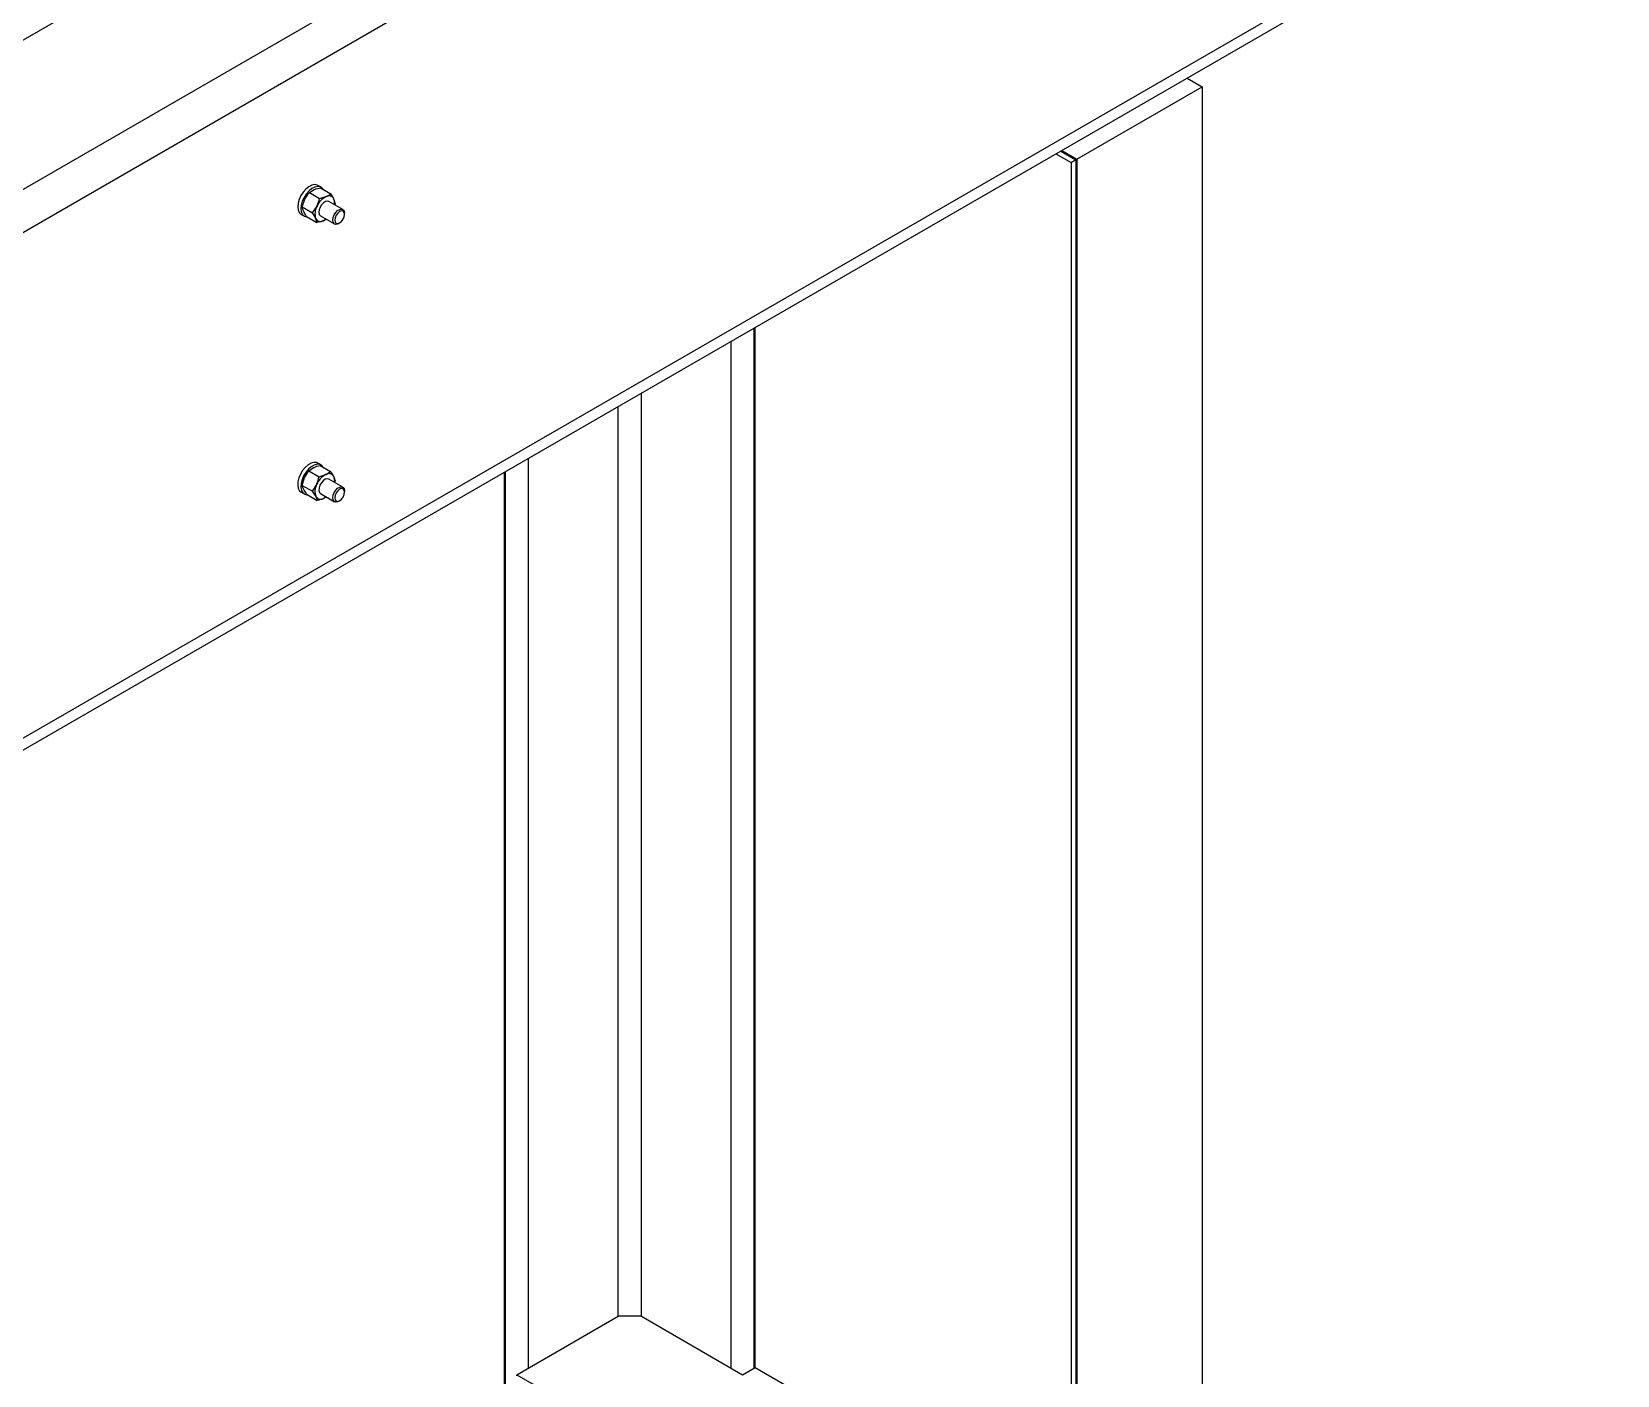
# Model space of a CAD drawing. Header units: metres. Extents: x 0 to 21025, y 0 to 14850.
# Drawn here: x 13675 to 14243, y 4647 to 5128 of the extents above; entities that cross this region are included whole.
import ezdxf

# ---------------------------------------------------------------- set-up
doc = ezdxf.new("R2010")
doc.units = ezdxf.units.M
doc.header["$LTSCALE"] = 25
doc.layers.add('SL4', color=4, linetype='Continuous')

msp = doc.modelspace()

# ---------------------------------------------------------------- linework, layer by layer
at = {"layer": 'SL4'}
for p, q in [((13253.258, 4883.619), (14190.156, 5424.48)), ((13299.555, 4856.892), (14236.454, 5397.752)), ((14243.189, 5386.087), (13306.291, 4845.227)), ((13344.826, 4686.435), (14211.182, 5186.572)), ((13344.826, 4682.118), (14211.182, 5182.255)), ((14049.617, 5082.69), (14094.518, 5108.611)), ((14089.065, 5111.759), (14094.518, 5108.611)), ((14094.518, 5108.611), (14094.518, 4011.465)), ((14042.09, 5084.64), (14047.55, 5081.488)), ((14042.097, 5084.644), (14047.55, 5081.496)), ((14043.811, 5085.633), (14049.264, 5082.485)), ((14044.164, 5085.838), (14049.617, 5082.69)), ((14047.55, 5081.496), (14047.55, 3988.137)), ((14049.264, 5082.485), (14049.617, 5082.69)), ((14049.264, 5082.485), (14049.264, 3985.749)), ((14049.617, 5082.69), (14049.617, 3985.545)), ((13778.871, 5072.673), (13777.74, 5073.326)), ((13778.713, 5072.456), (13782.394, 5070.331)), ((13772.147, 5065.635), (13773.093, 5068.399)), ((13774.672, 5070.797), (13776.376, 5071.809)), ((13774.672, 5070.797), (13778.354, 5068.672)), ((13778.354, 5068.672), (13780.69, 5069.319)), ((13786.659, 5064.713), (13781.685, 5067.585)), ((13783.91, 5066.828), (13783.759, 5066.388)), ((13771.74, 5062.934), (13772.872, 5062.28)), ((13772.147, 5065.635), (13775.828, 5063.51)), ((13773.662, 5062.133), (13777.344, 5060.007)), ((13775.828, 5063.51), (13777.407, 5065.909)), ((13778.685, 5062.389), (13783.659, 5059.517)), ((13780.67, 5061.242), (13779.68, 5060.654)), ((13787.281, 5062.931), (13787.281, 5063.34)), ((13785.16, 5059.666), (13785.513, 5059.87)), ((13934.005, 4649.7), (13934.005, 5022.244)), ((13934.359, 4649.904), (13934.359, 5022.448)), ((13925.732, 4649.7), (13925.732, 5017.468)), ((13893.594, 4668.252), (13893.594, 4998.915)), ((13885.321, 4668.252), (13885.321, 4994.139)), ((13853.183, 4649.7), (13853.183, 4975.586)), ((13774.468, 4971.099), (13776.185, 4972.245)), ((13774.468, 4971.099), (13778.15, 4968.973)), ((13778.871, 4973.194), (13777.74, 4973.847)), ((13778.534, 4973.028), (13782.216, 4970.902)), ((13844.556, 4103.924), (13844.556, 4970.606)), ((13844.91, 4103.72), (13844.91, 4970.81)), ((13772.121, 4965.886), (13772.978, 4968.675)), ((13772.121, 4965.886), (13775.803, 4963.761)), ((13775.803, 4963.761), (13777.292, 4966.185)), ((13778.15, 4968.973), (13780.499, 4969.755)), ((13786.659, 4965.234), (13781.685, 4968.106)), ((13783.935, 4967.619), (13783.723, 4966.929)), ((13771.74, 4963.454), (13772.872, 4962.801)), ((13773.84, 4962.603), (13777.522, 4960.478)), ((13778.685, 4962.909), (13783.659, 4960.038)), ((13780.646, 4961.777), (13779.871, 4961.26)), ((13785.16, 4960.186), (13785.513, 4960.391)), ((13787.281, 4963.452), (13787.281, 4963.86)), ((13849.046, 4647.312), (13885.321, 4668.252)), ((13893.594, 4668.252), (13885.321, 4668.252)), ((13893.594, 4668.252), (13929.869, 4647.312)), ((13849.046, 4647.312), (14045.127, 4534.117)), ((13849.046, 4646.903), (13849.046, 4647.312)), ((13929.869, 4647.312), (13934.359, 4649.904)), ((13934.359, 4649.904), (14047.55, 4584.56))]:
    msp.add_line(p, q, dxfattribs=at)
at = {"layer": 'SL4', "flags": 128}
for points in [[(13777.74, 5073.326), (13777.434, 5073.47), (13776.534, 5073.605), (13775.521, 5073.396), (13774.46, 5072.857), (13773.416, 5072.02), (13772.455, 5070.939), (13771.638, 5069.681), (13771.015, 5068.326), (13770.627, 5066.959), (13770.497, 5065.665), (13770.634, 5064.526), (13771.029, 5063.613), (13771.657, 5062.985), (13771.74, 5062.934)], [(13779.623, 5071.931), (13779.296, 5072.346), (13778.565, 5072.817), (13777.665, 5072.952), (13776.653, 5072.743), (13775.591, 5072.204), (13774.547, 5071.367), (13773.586, 5070.286), (13772.769, 5069.028), (13772.147, 5067.673), (13771.759, 5066.305), (13771.629, 5065.012), (13771.765, 5063.873), (13772.16, 5062.96), (13772.788, 5062.331), (13773.61, 5062.026), (13773.89, 5062.001)], [(13781.685, 5067.585), (13781.188, 5067.724), (13780.488, 5067.586), (13779.751, 5067.135), (13779.067, 5066.424), (13778.518, 5065.54), (13778.17, 5064.589), (13778.064, 5063.686), (13778.215, 5062.94), (13778.603, 5062.441), (13778.685, 5062.389)], [(13785.16, 5059.666), (13784.791, 5059.49), (13784.099, 5059.381), (13783.534, 5059.602), (13783.166, 5060.126), (13783.038, 5060.89), (13783.166, 5061.802), (13783.534, 5062.751), (13784.099, 5063.624), (13784.791, 5064.315), (13785.528, 5064.74), (13786.22, 5064.849), (13786.784, 5064.628), (13787.153, 5064.104), (13787.281, 5063.34), (13787.281, 5063.34)], [(13787.281, 5062.931), (13787.146, 5063.635), (13786.763, 5064.076), (13786.189, 5064.187), (13785.513, 5063.952), (13784.836, 5063.406), (13784.263, 5062.633), (13783.88, 5061.749), (13783.745, 5060.89), (13783.88, 5060.187), (13784.263, 5059.746), (13784.836, 5059.634), (13785.513, 5059.87), (13786.189, 5060.415), (13786.763, 5061.189), (13787.146, 5062.073), (13787.281, 5062.931)], [(13777.74, 4973.847), (13777.251, 4974.049), (13776.322, 4974.11), (13775.293, 4973.828), (13774.23, 4973.22), (13773.198, 4972.325), (13772.264, 4971.199), (13771.485, 4969.914), (13770.91, 4968.549), (13770.577, 4967.19), (13770.504, 4965.923), (13770.698, 4964.827), (13771.146, 4963.972), (13771.74, 4963.454)], [(13779.671, 4972.372), (13779.154, 4972.996), (13778.383, 4973.396), (13777.453, 4973.457), (13776.425, 4973.174), (13775.361, 4972.567), (13774.33, 4971.672), (13773.395, 4970.546), (13772.616, 4969.261), (13772.042, 4967.895), (13771.708, 4966.537), (13771.636, 4965.27), (13771.83, 4964.174), (13772.278, 4963.319), (13772.951, 4962.758), (13773.808, 4962.526), (13773.984, 4962.52)], [(13781.685, 4968.106), (13781.084, 4968.245), (13780.373, 4968.056), (13779.639, 4967.56), (13778.971, 4966.816), (13778.449, 4965.914), (13778.137, 4964.963), (13778.071, 4964.078), (13778.261, 4963.365), (13778.682, 4962.911), (13778.685, 4962.909)], [(13785.16, 4960.186), (13784.791, 4960.011), (13784.099, 4959.902), (13783.534, 4960.123), (13783.166, 4960.647), (13783.038, 4961.411), (13783.166, 4962.323), (13783.534, 4963.272), (13784.099, 4964.145), (13784.791, 4964.836), (13785.528, 4965.261), (13786.22, 4965.37), (13786.784, 4965.149), (13787.153, 4964.624), (13787.281, 4963.86), (13787.281, 4963.86)], [(13787.281, 4963.452), (13787.146, 4964.156), (13786.763, 4964.597), (13786.189, 4964.708), (13785.513, 4964.473), (13784.836, 4963.927), (13784.263, 4963.154), (13783.88, 4962.27), (13783.745, 4961.411), (13783.88, 4960.708), (13784.263, 4960.267), (13784.836, 4960.155), (13785.513, 4960.39), (13786.189, 4960.936), (13786.763, 4961.71), (13787.146, 4962.593), (13787.281, 4963.452)], [(13780.685, 4961.755), (13780.333, 4961.514), (13779.871, 4961.26)]]:
    msp.add_lwpolyline(points, dxfattribs=at)
at = {"layer": 'SL4'}
for centre, radius, start, end in [((13783.785, 5063.054), 6.987, 116.2914, 155.89193), ((13781.662, 5067.604), 1.972, 23.72571, 119.55719), ((13779.84, 5067.001), 3.887, 351.55011, 21.04291), ((13782.178, 5063.157), 5.508, 150.02552, 196.6753), ((13778.707, 5062.37), 1.972, 203.72571, 299.55719), ((13777.792, 5065.091), 4.822, 293.05203, 306.87462), ((13781.627, 4968.06), 2.037, 30.00404, 123.64793), ((13781.807, 4963.716), 5.146, 151.32719, 200.22195), ((13784.004, 4963.381), 7.274, 118.8131, 157.33448), ((13779.886, 4967.511), 3.84, 351.61597, 24.08795), ((13778.742, 4962.956), 2.037, 210.00404, 303.64793)]:
    msp.add_arc(centre, radius, start, end, dxfattribs=at)
for end_param in [3.141552, 3.1416333]:
    msp.add_ellipse((14053.4, 5084.873), major_axis=(5.85, 3.378), ratio=0.0000704, start_param=2.3561539, end_param=end_param, dxfattribs=at)
for points, knots in [([(13776.376, 5071.809), (13776.425, 5071.829), (13777.111, 5072.106), (13777.941, 5072.288), (13778.713, 5072.456)], [0, 0, 0, 0, 0.0702006, 1, 1, 1, 1]), ([(13773.093, 5068.399), (13773.124, 5068.46), (13773.555, 5069.329), (13774.134, 5070.09), (13774.672, 5070.797)], [0, 0, 0, 0, 0.0702006, 1, 1, 1, 1]), ([(13777.407, 5065.909), (13777.436, 5065.97), (13777.858, 5066.844), (13778.115, 5067.791), (13778.354, 5068.672)], [0, 0, 0, 0, 0.0702006, 1, 1, 1, 1]), ([(13780.69, 5069.319), (13780.737, 5069.339), (13781.415, 5069.622), (13781.923, 5069.989), (13782.394, 5070.331)], [0, 0, 0, 0, 0.0702006, 1, 1, 1, 1]), ([(13783.468, 5068.397), (13783.394, 5068.559), (13783.12, 5069.162), (13782.701, 5069.837), (13782.394, 5070.331)], [0, 0, 0, 0, 0.2686336, 1, 1, 1, 1]), ([(13783.91, 5066.828), (13783.894, 5066.948), (13783.832, 5067.412), (13783.623, 5067.977), (13783.468, 5068.397)], [0, 0, 0, 0, 0.2575513, 1, 1, 1, 1]), ([(13772.588, 5064.066), (13772.524, 5064.223), (13772.285, 5064.806), (13772.205, 5065.285), (13772.147, 5065.635)], [0, 0, 0, 0, 0.2686336, 1, 1, 1, 1]), ([(13773.662, 5062.133), (13773.55, 5062.307), (13773.118, 5062.985), (13772.814, 5063.605), (13772.588, 5064.066)], [0, 0, 0, 0, 0.2575513, 1, 1, 1, 1]), ([(13776.902, 5061.576), (13776.828, 5061.738), (13776.554, 5062.341), (13776.135, 5063.016), (13775.828, 5063.51)], [0, 0, 0, 0, 0.2686336, 1, 1, 1, 1]), ([(13777.344, 5060.007), (13777.328, 5060.127), (13777.266, 5060.591), (13777.057, 5061.156), (13776.902, 5061.576)], [0, 0, 0, 0, 0.2575513, 1, 1, 1, 1]), ([(13779.68, 5060.654), (13779.631, 5060.635), (13778.945, 5060.357), (13778.115, 5060.176), (13777.344, 5060.007)], [0, 0, 0, 0, 0.0702006, 1, 1, 1, 1]), ([(13772.978, 4968.675), (13773.007, 4968.736), (13773.407, 4969.614), (13773.957, 4970.383), (13774.468, 4971.099)], [0, 0, 0, 0, 0.0702006, 1, 1, 1, 1]), ([(13776.185, 4972.245), (13776.234, 4972.268), (13776.925, 4972.591), (13777.759, 4972.817), (13778.534, 4973.028)], [0, 0, 0, 0, 0.07020058, 1, 1, 1, 1]), ([(13780.499, 4969.755), (13780.546, 4969.778), (13781.229, 4970.107), (13781.74, 4970.519), (13782.216, 4970.902)], [0, 0, 0, 0, 0.0702006, 1, 1, 1, 1]), ([(13783.391, 4969.078), (13783.309, 4969.23), (13783, 4969.796), (13782.547, 4970.435), (13782.216, 4970.902)], [0, 0, 0, 0, 0.2686336, 1, 1, 1, 1]), ([(13772.665, 4964.427), (13772.591, 4964.574), (13772.318, 4965.119), (13772.204, 4965.562), (13772.121, 4965.886)], [0, 0, 0, 0, 0.2686336, 1, 1, 1, 1]), ([(13773.84, 4962.603), (13773.72, 4962.768), (13773.255, 4963.41), (13772.916, 4963.994), (13772.665, 4964.427)], [0, 0, 0, 0, 0.25755135, 1, 1, 1, 1]), ([(13777.292, 4966.185), (13777.319, 4966.247), (13777.711, 4967.129), (13777.938, 4968.085), (13778.15, 4968.973)], [0, 0, 0, 0, 0.0702006, 1, 1, 1, 1]), ([(13783.935, 4967.619), (13783.911, 4967.729), (13783.816, 4968.157), (13783.572, 4968.686), (13783.391, 4969.078)], [0, 0, 0, 0, 0.2575513, 1, 1, 1, 1]), ([(13776.978, 4961.937), (13776.895, 4962.089), (13776.587, 4962.655), (13776.134, 4963.294), (13775.803, 4963.761)], [0, 0, 0, 0, 0.2686336, 1, 1, 1, 1]), ([(13777.522, 4960.478), (13777.497, 4960.588), (13777.402, 4961.016), (13777.159, 4961.545), (13776.978, 4961.937)], [0, 0, 0, 0, 0.25755135, 1, 1, 1, 1]), ([(13779.871, 4961.26), (13779.822, 4961.237), (13779.131, 4960.914), (13778.297, 4960.688), (13777.522, 4960.478)], [0, 0, 0, 0, 0.07020058, 1, 1, 1, 1])]:
    msp.add_open_spline(points, degree=3, knots=knots, dxfattribs=at)

doc.saveas('drawing.dxf')
